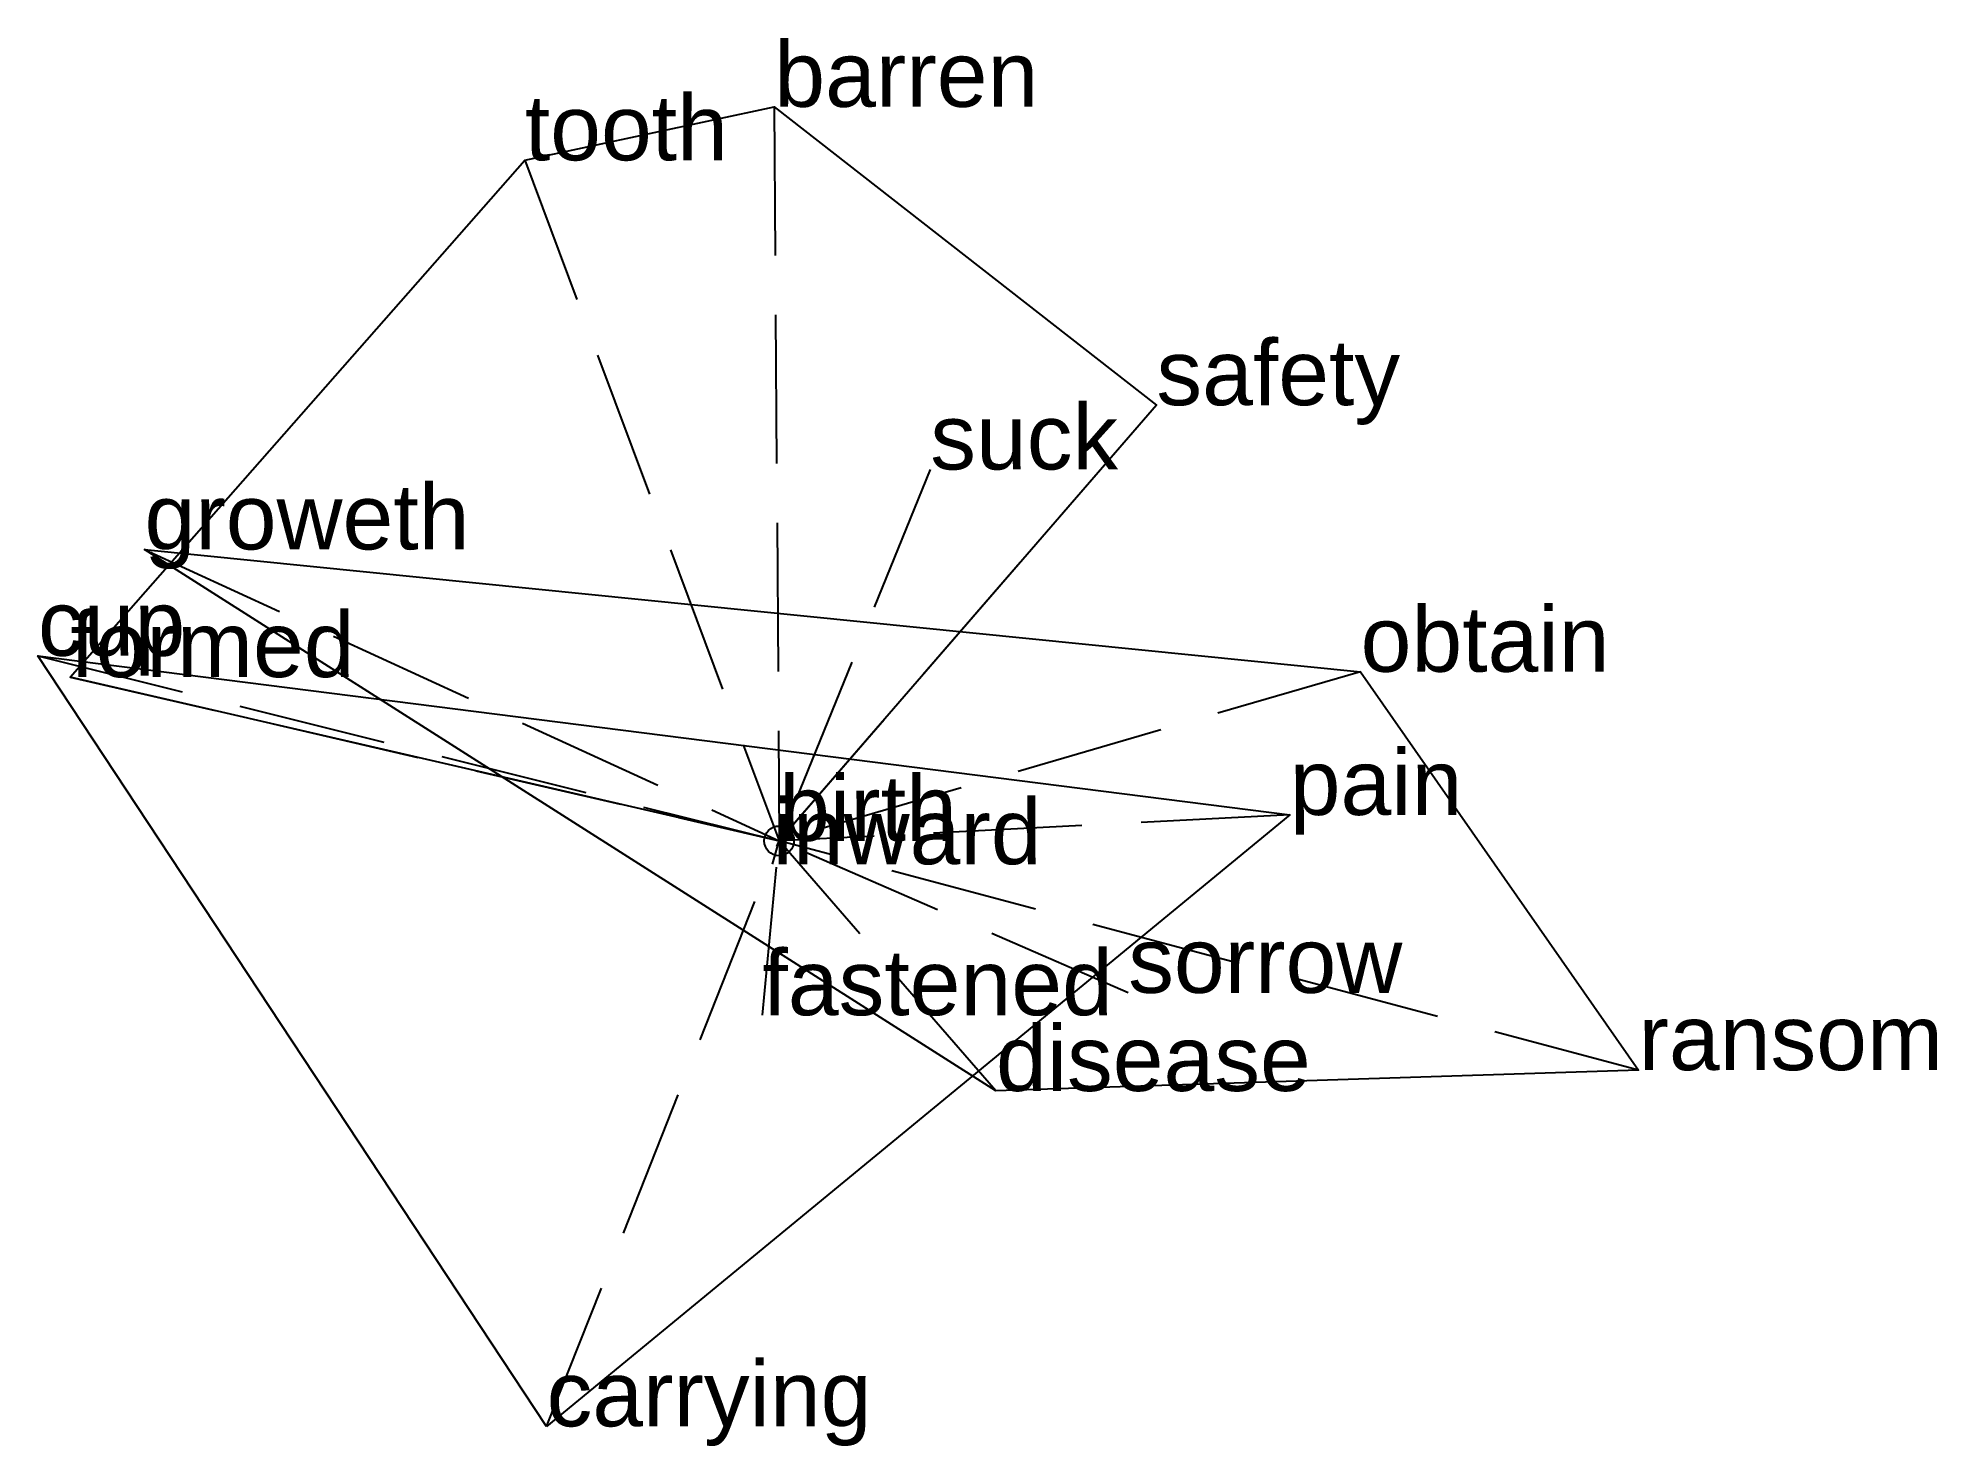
# Model space of a CAD drawing. Extents: x -1.25 to 1.95, y -1.02 to 1.35.
import ezdxf

# ---------------------------------------------------------------- set-up
doc = ezdxf.new("R2010")
doc.units = 0
doc.linetypes.add('DASHED2', pattern=[0.3, 0.25, -0.05])
for name, color, linetype in [('TEXT_nt', 1, 'CONTINUOUS'), ('TEXT_ot', 1, 'CONTINUOUS'), ('TEXT_q', 1, 'CONTINUOUS')]:
    doc.layers.add(name, color=color, linetype=linetype)
doc.styles.get("Standard").update_dxf_attribs({"font": 'arial.ttf'})

# ---------------------------------------------------------------- blocks, each defined once
blk = doc.blocks.new('ot-birth')
at = {"layer": 'LINES_ot', "linetype": 'DASHED2'}
for p in [(-1.0675, 0.4904), (0.9782, 0.2846), (0, 0), (0.5873, -0.2558), (1.4457, -0.3858), (0.3648, -0.4209)]:
    blk.add_line(p, (0, 0), dxfattribs=at)
at = {"layer": 'ORIGIN_ot'}
blk.add_circle((0, 0), 0.025, dxfattribs=at)
at = {"layer": 'TEXT_ot'}
for s, p in [('groweth', (-1.0675, 0.4904)), ('obtain', (0.9782, 0.2846)), ('birth', (0, 0)), ('sorrow', (0.5873, -0.2558)), ('disease', (0.3648, -0.4209)), ('ransom', (1.4457, -0.3858))]:
    blk.add_text(s, height=0.11, dxfattribs=at).set_placement(p)
blk = doc.blocks.new('nt-birth')
at = {"layer": 'LINES_nt', "linetype": 'DASHED2'}
for p in [(-0.0081, 1.2352), (-0.4278, 1.1452), (0.6347, 0.7331), (0.2543, 0.625), (-1.1924, 0.2756), (0, 0)]:
    blk.add_line(p, (0, 0), dxfattribs=at)
at = {"layer": 'ORIGIN_nt'}
blk.add_circle((0, 0), 0.025, dxfattribs=at)
at = {"layer": 'TEXT_nt'}
for s, p in [('barren', (-0.0081, 1.2352)), ('tooth', (-0.4278, 1.1452)), ('safety', (0.6347, 0.7331)), ('suck', (0.2543, 0.625)), ('formed', (-1.1924, 0.2756)), ('birth', (0, 0))]:
    blk.add_text(s, height=0.11, dxfattribs=at).set_placement(p)
blk = doc.blocks.new('q-birth')
at = {"layer": 'LINES_q', "linetype": 'DASHED2'}
for p in [(-1.2468, 0.3114), (0.8589, 0.0436), (-0.3911, -0.9852), (-0.028, -0.2934), (-0.011, -0.0393), (0, 0)]:
    blk.add_line(p, (0, 0), dxfattribs=at)
at = {"layer": 'ORIGIN_q'}
blk.add_circle((0, 0), 0.025, dxfattribs=at)
at = {"layer": 'TEXT_q'}
for s, p in [('cup', (-1.2468, 0.3114)), ('pain', (0.8589, 0.0436)), ('birth', (0, 0)), ('inward', (-0.011, -0.0393)), ('fastened', (-0.028, -0.2934)), ('carrying', (-0.3911, -0.9852))]:
    blk.add_text(s, height=0.11, dxfattribs=at).set_placement(p)

msp = doc.modelspace()

# ---------------------------------------------------------------- linework, layer by layer
at = {"layer": 'OUTLINE_nt', "linetype": 'CONTINUOUS'}
msp.add_polyline3d([(0, 0, 0), (-1.1924, 0.2756, 0), (-0.4278, 1.1452, 0), (-0.0081, 1.2352, 0), (0.6347, 0.7331, 0), (0, 0, 0)], close=True, dxfattribs=at)
at = {"layer": 'OUTLINE_ot', "linetype": 'CONTINUOUS'}
msp.add_polyline3d([(0.3648, -0.4209, 0), (-1.0675, 0.4904, 0), (0.9782, 0.2846, 0), (1.4457, -0.3858, 0), (0.3648, -0.4209, 0)], close=True, dxfattribs=at)
at = {"layer": 'OUTLINE_q', "linetype": 'CONTINUOUS'}
msp.add_polyline3d([(-0.3911, -0.9852, 0), (-1.2468, 0.3114, 0), (0.8589, 0.0436, 0), (-0.3911, -0.9852, 0)], close=True, dxfattribs=at)

# ---------------------------------------------------------------- block references
for name in ['nt-birth', 'ot-birth', 'q-birth']:
    msp.add_blockref(name, (0, 0))

doc.saveas('drawing.dxf')
